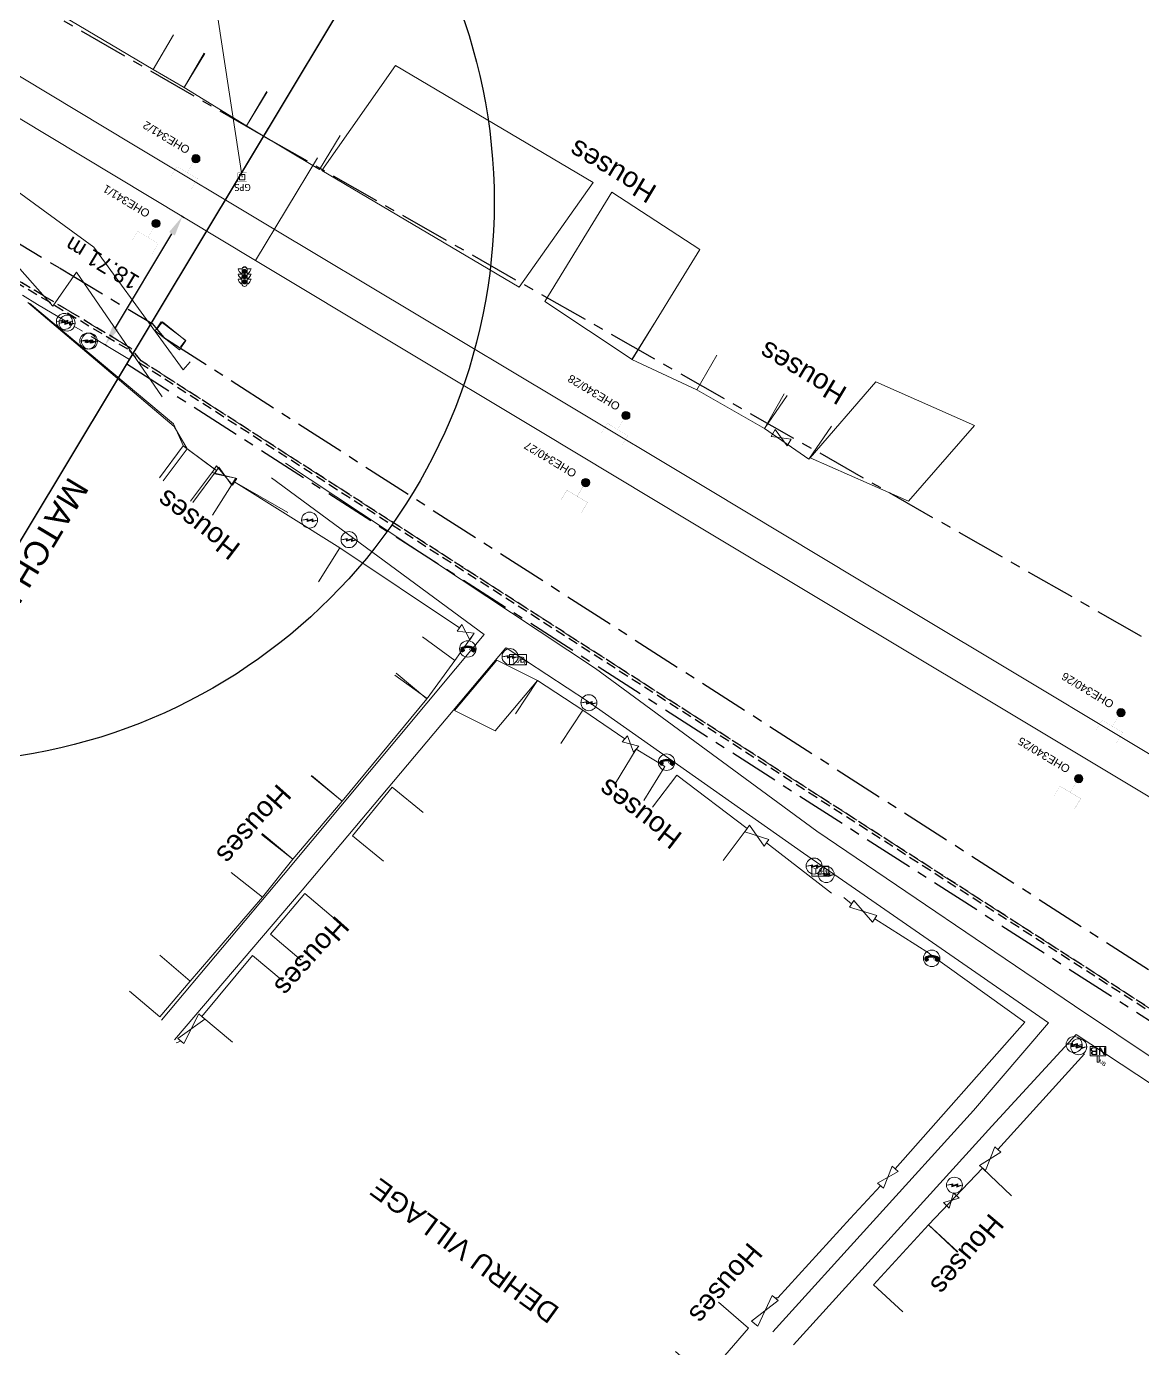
# Model space of a CAD drawing. Header units: metres. Extents: x 593168 to 611286, y 3401475 to 3412398.
# Drawn here: x 610382.6 to 610522.1, y 3401895.9 to 3402061.1 of the extents above; entities that cross this region are included whole.
import ezdxf
from ezdxf.enums import TextEntityAlignment as Align

# ---------------------------------------------------------------- set-up
doc = ezdxf.new("R2010")
doc.units = ezdxf.units.M
doc.header["$MEASUREMENT"] = 0
for name, pattern in [('CENTER', [2, 1.25, -0.25, 0.25, -0.25]), ('DASHED', [0.75, 0.5, -0.25]), ('DASHED2', [0.375, 0.25, -0.125]), ('PHANTOM2', [1.25, 0.625, -0.125, 0.125, -0.125, 0.125, -0.125])]:
    doc.linetypes.add(name, pattern=pattern)
doc.layers.get('Defpoints').update_dxf_attribs({"lineweight": 0})
for name, color, linetype, lineweight in [('Commercial Building Pucca', 251, 'Continuous', 0), ('Compound Wall', 251, 'Continuous', 0), ('DFCC BOUNDARY', 6, 'CENTER', 0), ('Electric Pole', 251, 'Continuous', 0), ('Existing IR Chainage', 7, 'Continuous', 0), ('Existing IR Track', 143, 'Continuous', 0), ('Gate', 251, 'Continuous', 0), ('GPS', 251, 'Continuous', 0), ('Name Board', 251, 'Continuous', 0), ('OHE MAST', 8, 'Continuous', 0), ('OHE MAST TEXT', 8, 'Continuous', 0), ('PROPOSED DFCC TRACK', 1, 'Continuous', 0), ('Residential Building Pucca', 251, 'Continuous', 0), ('Residential Building Semipucca', 251, 'Continuous', 0), ('Sign Board', 251, 'Continuous', 0), ('Subroad Edge', 34, 'Continuous', 0), ('Telephone Junction Box', 251, 'Continuous', 0), ('Telephone_Pole', 251, 'Continuous', 0), ('Text1', 251, 'Continuous', 0), ('TJB', 251, 'Continuous', 0), ('TOPOSTYLEREMARK', 251, 'Continuous', 0), ('Village Name', 7, 'Continuous', 0)]:
    doc.layers.add(name, color=color, linetype=linetype, lineweight=lineweight)
for name, color, linetype in [('Existing Railway Boundary', 7, 'CENTER'), ('MATCH LINE', 7, 'Continuous'), ('SIGNAL CABLE- SSI (UP) 3rd', 140, 'Continuous')]:
    doc.layers.add(name, color=color, linetype=linetype)
doc.styles.add('CUT-FILL', font='cut-fill.shx', dxfattribs={"height": 2})
doc.styles.add('NB', font='swissbo.ttf', dxfattribs={"height": 1.5})
doc.styles.get("Standard").update_dxf_attribs({"font": 'arial_0.ttf'})
doc.styles.add('street name', font='tahoma.ttf', dxfattribs={"height": 2})
doc.styles.add('Style-Arial', font='arial_0.ttf')
doc.styles.add('Vill txt', font='arial_0.ttf', dxfattribs={"height": 3})
doc.dimstyles.get("Standard").update_dxf_attribs({"dimtxt": 0.18, "dimasz": 0.18, "dimexe": 0.18, "dimexo": 0.0625, "dimgap": 0.09, "dimtad": 0, "dimtih": 1, "dimtoh": 1, "dimdec": 4, "dimzin": 0, "dimdsep": 46, "dimtxsty": 'Standard', "dimcen": 0.09, "dimadec": 0, "dimazin": 0, "dimtfac": 1, "dimtdec": 4, "dimtofl": 0, "dimtmove": 0, "dimatfit": 3, "dimfxl": 1, "dimtolj": 1, "dimtzin": 0, "dimarcsym": 0})

# ---------------------------------------------------------------- blocks, each defined once
blk = doc.blocks.new('GT')
at = {"layer": 'Gate'}
for p, q in [((-0.5, -0.5), (-0.5, 0.5)), ((-0.5, 0.5), (0.5, -0.5)), ((0.5, 0.5), (0.5, -0.5))]:
    blk.add_line(p, q, dxfattribs=at)
blk.add_lwpolyline([(0.5, 0.5), (-0.5, -0.5)], dxfattribs=at)
blk = doc.blocks.new('EP')
blk.add_hatch(color=8).paths.add_polyline_path([(-0.21, -0.05), (-0.21, 0.16), (-0.93, -0.01), (-0.31, 0.07), (-0.31, -0.19), (0.31, 0), (0.31, -0.24), (0.94, -0.01), (0.41, -0.1), (0.43, 0.15)])
at = {"color": 8}
for p, q in [((-0.93, -0.01), (-0.21, 0.16)), ((-0.31, 0.07), (-0.93, -0.01)), ((-0.31, -0.19), (-0.31, 0.07)), ((0.31, 0), (-0.31, -0.19)), ((-0.21, 0.16), (-0.21, -0.05)), ((-0.21, -0.05), (0.43, 0.15)), ((0.31, -0.24), (0.31, 0)), ((0.43, 0.15), (0.41, -0.1)), ((0.94, -0.01), (0.31, -0.24)), ((0.41, -0.1), (0.94, -0.01))]:
    blk.add_line(p, q, dxfattribs=at)
blk.add_circle((0, 0), 1, dxfattribs=at)
blk = doc.blocks.new('SIG')
for color, points in [(1, [(-0.22, 0.42, 0.180295), (-0.01, 0.33, -0.00255), (0.01, 0.33, -0.00255), (0.02, 0.33, 0.180295), (0.23, 0.42, -0.002654), (0.25, 0.44, 0.184495), (0.33, 0.65, 1.000001), (-0.32, 0.65, 0.184495), (-0.24, 0.44, -0.002654)]), (2, [(0.23, -0.23, -0.002654), (0.25, -0.21, 0.184495), (0.33, 0.01, 1.000001), (-0.32, 0.01, 0.184495), (-0.24, -0.21, -0.002654), (-0.22, -0.23, 0.180295), (-0.01, -0.32, -0.00255), (0.01, -0.32, -0.00255), (0.02, -0.32, 0.180295)]), (3, [(0.23, -0.88, -0.002654), (0.25, -0.86, 0.184495), (0.33, -0.64, 1.000001), (-0.32, -0.64, 0.184495), (-0.24, -0.86, -0.002654), (-0.22, -0.88, 0.395599)])]:
    blk.add_hatch(color=color).paths.add_polyline_path(points)
for p, q in [((-0.31, 0.98), (-0.32, -0.9)), ((0.33, -0.9), (0.32, 0.98))]:
    blk.add_line(p, q)
for points in [[(-0.31, 0.98), (-0.81, 0.98, 0.198758), (-0.42, 0.41, 0.003814), (-0.31, 0.39, 0.003814)], [(-0.31, 0.33), (-0.81, 0.33, 0.198758), (-0.42, -0.23, 0.003727), (-0.32, -0.26, 0.003727)], [(0.32, 0.98), (0.82, 0.98, -0.198758), (0.44, 0.41, -0.003814), (0.32, 0.39, -0.003814)], [(0.32, 0.33), (0.82, 0.33, -0.198758), (0.44, -0.23, -0.003727), (0.33, -0.26, -0.003727)], [(-0.32, -0.32), (-0.81, -0.32, 0.198758), (-0.42, -0.88, 0.003639), (-0.32, -0.9)], [(0.33, -0.32), (0.82, -0.32, -0.198758), (0.44, -0.88, -0.003639), (0.33, -0.9)]]:
    blk.add_lwpolyline(points, format="xyb")
for centre, radius, start, end in [((0.01, 0.91), 0.324, 12.4049, 167.5951), ((0.01, 0.81), 0.357, 27.7578, 152.2422), ((0.01, -0.9), 0.324, 181.4572, 358.5428)]:
    blk.add_arc(centre, radius, start, end)
blk = doc.blocks.new('GPS')
at = {"const_width": 0.0279}
blk.add_lwpolyline([(0.56, -0.56), (-0.56, -0.56), (-0.56, 0.56), (0.56, 0.56)], close=True, dxfattribs=at)
blk.add_lwpolyline([(0.33, -0.33), (-0.33, -0.33), (-0.33, 0.33), (0.33, 0.33)], close=True)
at = {"style": 'street name'}
blk.add_text('GPS', height=0.868, rotation=180, dxfattribs=at).set_placement((1.07, -0.84, -111.29))
blk = doc.blocks.new('NB')
for p, q in [((-0.98, 0.82), (-0.98, 1.98)), ((-0.98, 1.98), (0.98, 1.98)), ((0.98, 1.98), (0.98, 0.82)), ((-0.98, 0.82), (0.98, 0.82)), ((-0.13, 0.82), (-0.13, 0)), ((-0.13, 0), (0.13, 0)), ((0.13, 0.82), (0.13, 0))]:
    blk.add_line(p, q)
at = {"style": 'NB', "width": 1.025371}
blk.add_text('NB', height=0.988, rotation=180, dxfattribs=at).set_placement((0, 1.39), align=Align.MIDDLE)
blk = doc.blocks.new('TJB')
at = {"layer": 'TJB'}
for p, q in [((1.04, 0.63), (-1.09, 0.63)), ((-1.09, 0.63), (-1.09, -0.63)), ((1.04, -0.63), (1.04, 0.63)), ((-1.09, -0.63), (1.04, -0.63))]:
    blk.add_line(p, q, dxfattribs=at)
at = {"layer": 'TJB', "style": 'CUT-FILL'}
blk.add_text('TJB', height=0.739, dxfattribs=at).set_placement((-0.9, -0.38))
blk = doc.blocks.new('TP')
at = {"layer": 'Telephone_Pole'}
blk.add_hatch(color=8, dxfattribs=at).paths.add_polyline_path([(0.49, 0.08, -0.516403), (0.5, 0.04, 0.157799), (0.42, -0.19, 0.257253), (0.43, -0.21), (0.7, -0.4, 0.297943), (0.73, -0.4, 0.213635), (0.94, -0.09, 0.292624), (0.86, 0.1, 0.314672), (-0.86, 0.1, 0.297888), (-0.94, -0.1, 0.205841), (-0.73, -0.4, 0.297943), (-0.7, -0.4), (-0.43, -0.21, 0.257253), (-0.42, -0.19, 0.155164), (-0.5, 0.04, -0.510878), (-0.49, 0.08, -0.167449)])
at = {"layer": 'Telephone_Pole', "color": 8}
for p, q in [((-0.7, -0.4), (-0.43, -0.21)), ((-0.44, -0.22), (-0.44, -0.22)), ((0.7, -0.4), (0.43, -0.21)), ((0.44, -0.22), (0.44, -0.22))]:
    blk.add_line(p, q, dxfattribs=at)
blk.add_circle((0, 0), 1.03, dxfattribs=at)
for centre, radius, start, end in [((0.01, -1.13), 1.5, 55.3659, 125.2353), ((-0.48, 0.05), 0.0243, 109.2181, 217.464), ((-0.82, -0.21), 0.402, 2.1844, 37.464), ((0.01, -1.34), 1.5, 71.1943, 109.2181), ((0.82, -0.21), 0.402, 141.9464, 177.8156), ((0.48, 0.06), 0.0243, 321.9464, 71.1943), ((0.75, -0.06), 0.194, 350.1231, 55.3659), ((-0.44, -0.19), 0.0258, 304.4776, 2.1844), ((0.44, -0.19), 0.0258, 177.8156, 235.5224), ((0.72, -0.38), 0.0258, 235.5224, 301.8866), ((0.49, -0.01), 0.462, 301.8866, 350.1231)]:
    blk.add_arc(centre, radius, start, end, dxfattribs=at)
blk = doc.blocks.new('OHE MAST')
h = blk.add_hatch(color=256)
h.dxf.hatch_style = 1
edge = h.paths.add_edge_path()
edge.add_arc((0, 0), 0.514, 0, 360)
at = {"const_width": 0.01}
for points in [[(1.5, 3.5), (1.5, 2), (-1.5, 2), (-1.5, 3.5)], [(0, 2), (0, 0)]]:
    blk.add_lwpolyline(points, dxfattribs=at)
blk.add_circle((0, 0), 0.514)
blk = doc.blocks.new('*D44')
at = {"layer": 'Defpoints', "color": 0, "linetype": 'ByBlock', "ltscale": 5, "transparency": 16777216}
for p in [(610402.08, 3402037.35), (610402.44, 3402037.13), (610392.81, 3402021.09)]:
    blk.add_point(p, dxfattribs=at)
at = {"layer": 'DFCC BOUNDARY', "color": 0, "linetype": 'ByBlock', "lineweight": -2, "ltscale": 5, "transparency": 16777216}
for p, q in [((610402.33, 3402037.2), (610401.97, 3402037.41)), ((610393.73, 3402023.45), (610400.79, 3402035.21)), ((610392.7, 3402021.16), (610392.34, 3402021.37))]:
    blk.add_line(p, q, dxfattribs=at)
at = {"layer": 'DFCC BOUNDARY', "color": 0, "linetype": 'ByBlock', "ltscale": 5, "transparency": 16777216}
for points in [[(610400.43, 3402035.42), (610401.15, 3402034.99), (610402.08, 3402037.35)], [(610393.37, 3402023.67), (610394.09, 3402023.24), (610392.44, 3402021.31)]]:
    blk.add_solid(points, dxfattribs=at)
at = {"layer": 'DFCC BOUNDARY', "color": 0, "linetype": 'ByBlock', "ltscale": 5, "transparency": 16777216, "insert": (610392.06, 3402031.52), "char_height": 2, "attachment_point": 5, "rotation": 149, "style": 'Style-Arial'}
blk.add_mtext('\\A1;18.71 m', dxfattribs=at)
blk = doc.blocks.new('TerminatorOpen_0.5')
at = {"color": 0, "linetype": 'ByBlock', "lineweight": -2}
for q in [(-1, 0.25), (-1, 0), (-1, -0.25)]:
    blk.add_line((0, 0), q, dxfattribs=at)

msp = doc.modelspace()

# ---------------------------------------------------------------- linework, layer by layer
at = {"color": 3}
msp.add_circle((610371.0687, 3402039.16, 193.7632), 70, dxfattribs=at)
at = {"layer": 'Commercial Building Pucca'}
msp.add_polyline3d([(610398.6944, 3402023.0712, 263.7318), (610399.454, 3402024.2154, 263.4259), (610402.527, 3402021.8613, 263.4929), (610401.7487, 3402020.6891, 263.4929)], close=True, dxfattribs=at)
msp.add_polyline3d([(610469.1072, 3401901.7047, 261.1423), (610472.8759, 3401898.4211, 261.1423), (610467.483, 3401892.2314, 261.1353), (610463.7143, 3401895.515, 261.1353)], dxfattribs=at)
at = {"layer": 'Compound Wall'}
for points in [[(610382.7577, 3402026.6326, 262.6251), (610401.0727, 3402011.1034, 263.061), (610402.6715, 3402008.3239, 263.105)], [(610382.9951, 3402026.5302, 262.4179), (610400.9586, 3402011.4462, 262.035), (610402.1973, 3402008.7455, 262.026)], [(610408.6194, 3402004.2094, 262.8021), (610415.2667, 3402000.3581, 261.6724)], [(610421.769, 3401995.9571, 260.4425), (610436.7262, 3401985.9704, 261.4192)], [(610438.2886, 3401984.8772, 261.3872), (610436.1496, 3401981.8807, 261.2813)], [(610452.1405, 3401975.6854, 261.2463), (610457.4023, 3401972.0835, 261.1703)], [(610475.1017, 3401959.084, 261.0263), (610483.2326, 3401952.8139, 261.0233)], [(610412.1103, 3401952.2818, 261.8041), (610403.0826, 3401941.814, 261.8411)], [(610484.7872, 3401952.2561, 261.0613), (610485.7405, 3401951.4497, 261.1263)], [(610488.6484, 3401949.6044, 261.1353), (610495.4848, 3401945.239, 260.9144)], [(610495.4887, 3401945.234, 260.9134), (610507.4053, 3401936.6582, 261.0683), (610491.1817, 3401918.344, 261.1713)], [(610401.3082, 3401934.0761, 261.8551), (610401.8924, 3401934.3134, 261.9731)], [(610504.0283, 3401920.761, 261.1243), (610514.8428, 3401932.7245, 261.2313)], [(610489.3622, 3401916.2449, 261.1133), (610485.5601, 3401912.1304, 260.9054)], [(610485.5601, 3401912.1304, 260.9054), (610476.518, 3401902.2494, 260.8524), (610476.1714, 3401902.2164, 261.0713)]]:
    msp.add_polyline3d(points, dxfattribs=at)
at = {"layer": 'DFCC BOUNDARY', "ltscale": 5, "flags": 128}
msp.add_lwpolyline([(610395.1366, 3402018.936), (610395.4714, 3402019.4929), (610383.9995, 3402026.3821), (610367.8306, 3402036.092), (610348.8678, 3402047.4653), (610330.9581, 3402058.2071), (610313.9986, 3402068.4298), (610309.7315, 3402071.0019), (610308.7868, 3402069.4346), (610295.9057, 3402077.199), (610280.2879, 3402086.5177), (610264.7499, 3402095.7889), (610246.7028, 3402106.7045), (610228.9787, 3402117.425), (610223.1327, 3402120.9256), (610222.9581, 3402120.6339), (610211.7134, 3402127.3672), (610194.621, 3402137.6021), (610178.4659, 3402147.2865), (610162.4605, 3402156.8812), (610146.9174, 3402166.2001), (610137.1713, 3402172.0435), (610137.2793, 3402172.2236), (610131.7246, 3402175.5539), (610115.475, 3402185.2853), (610099.4919, 3402194.8571), (610081.8719, 3402205.4098), (610064.2658, 3402215.9543), (610051.4911, 3402223.6172), (610049.0631, 3402219.5696), (610046.3193, 3402221.2155), (610030.7604, 3402230.5486), (610012.6573, 3402241.4135), (609994.4373, 3402252.3485), (609978.2943, 3402262.0206), (609963.315, 3402270.9955), (609961.0844, 3402267.2726), (609959.6744, 3402268.1174), (609943.956, 3402277.505), (609928.2488, 3402286.886), (609909.8635, 3402297.8873), (609891.6606, 3402308.7796), (609875.2369, 3402318.6587), (609875.7575, 3402319.5242), (609874.6772, 3402320.174), (609857.1405, 3402330.7226), (609840.304, 3402340.8068), (609823.3416, 3402350.9665), (609805.7808, 3402361.4924), (609790.0345, 3402370.9309), (609790.4715, 3402371.6599), (609788.7153, 3402372.7126), (609770.554, 3402383.6432), (609752.5746, 3402394.4643), (609734.755, 3402405.1219), (609717.0227, 3402415.7273), (609704.7124, 3402423.1121), (609705.6743, 3402424.7157), (609699.7959, 3402428.242), (609681.6167, 3402439.1475), (609663.9904, 3402449.7469), (609646.4126, 3402460.3171), (609625.5826, 3402472.7789), (609619.951, 3402476.1481), (609621.0445, 3402477.976), (609605.9308, 3402487.018), (609589.866, 3402496.644), (609573.8768, 3402506.2248), (609560.4367, 3402514.3442), (609547.1155, 3402522.3919), (609535.3093, 3402529.4585), (609536.3056, 3402531.1231), (609532.2903, 3402533.5265), (609516.7351, 3402542.8371), (609495.5376, 3402555.4507), (609474.4469, 3402568.0009), (609457.2745, 3402578.2829), (609450.4359, 3402582.3775), (609450.8931, 3402583.1411), (609443.3535, 3402587.6554), (609423.7873, 3402599.4195), (609407.1641, 3402609.414), (609390.597, 3402619.3191), (609373.8611, 3402629.325), (609365.0928, 3402634.6036), (609364.9896, 3402634.4323), (609356.5628, 3402639.5054), (609339.1941, 3402649.9617), (609322.4375, 3402660.0316), (609305.5328, 3402670.1905), (609288.311, 3402680.5273), (609279.3041, 3402685.9333), (609279.3555, 3402686.019), (609271.0222, 3402691.0208), (609254.0152, 3402701.2004), (609236.9471, 3402711.4166), (609221.1321, 3402720.9262), (609205.3546, 3402730.4132), (609193.6215, 3402737.4313), (609193.3238, 3402736.9335), (609188.038, 3402740.0952), (609171.0157, 3402750.2769), (609155.5553, 3402759.5349), (609140.0581, 3402768.8148), (609123.6905, 3402778.6026), (609107.5133, 3402788.2766), (609107.8879, 3402788.9032), (609107.5056, 3402789.1318), (609091.818, 3402798.5795), (609076.1679, 3402808.0047), (609064.6661, 3402814.8739), (609053.372, 3402821.619), (609037.3145, 3402831.2785), (609022.1158, 3402840.4217), (609021.7652, 3402839.839), (609021.1776, 3402840.1925), (609005.7474, 3402849.4454), (608990.2786, 3402858.7213), (608974.1837, 3402868.3795), (608958.3154, 3402877.9017), (608941.307, 3402888.1102), (608936.0335, 3402891.2754), (608935.4057, 3402890.2293), (608923.7515, 3402897.2242), (608908.3302, 3402906.4666), (608892.8889, 3402915.7209), (608874.9213, 3402926.4457), (608857.2585, 3402936.9885), (608849.5921, 3402941.5956), (608849.4582, 3402941.3727), (608841.0459, 3402946.428), (608825.2072, 3402955.9461), (608809.2931, 3402965.4522), (608793.3578, 3402974.9708), (608777.0193, 3402984.7248), (608763.6999, 3402992.6764), (608763.4334, 3402992.2299), (608760.3462, 3402994.0729), (608743.8761, 3403003.9206), (608727.5995, 3403013.6524), (608712.2851, 3403022.7986), (608697.1409, 3403031.8434), (608683.3503, 3403040.1045), (608677.5748, 3403043.5638), (608677.6211, 3403043.641), (608651.9356, 3403059.0256), (608634.4223, 3403069.5143), (608621.7057, 3403077.1263), (608609.0205, 3403084.7194), (608594.3641, 3403093.4994), (608591.8271, 3403095.0192), (608591.7302, 3403094.8574)], dxfattribs=at)
at = {"layer": 'Existing IR Chainage', "color": 7, "linetype": 'Continuous', "lineweight": 13, "flags": 128}
for points in [[(610412.8334, 3402048.388), (610405.1109, 3402035.5286)], [(610418.9712, 3402044.702), (610411.2488, 3402031.8427)]]:
    msp.add_lwpolyline(points, dxfattribs=at)
at = {"layer": 'Existing IR Track', "flags": 128}
for points in [[(610538.152, 3401961.0733), (610521.8322, 3401970.8679), (610504.1811, 3401981.4476), (610486.5293, 3401992.0277), (610467.894, 3402003.235), (610449.2807, 3402014.4291), (610431.3262, 3402025.1681), (610413.3737, 3402035.9058), (610395.9724, 3402046.3358), (610378.424, 3402056.854), (610360.8226, 3402067.4081)], [(610535.7329, 3401957.1598), (610519.4689, 3401966.9081), (610501.7571, 3401977.5244), (610483.8913, 3401988.233), (610465.4658, 3401999.3065), (610446.8581, 3402010.4895), (610429.0533, 3402021.1662), (610411.2488, 3402031.8427), (610393.632, 3402042.4221), (610377.4631, 3402052.1319), (610358.4913, 3402063.5106)]]:
    msp.add_lwpolyline(points, dxfattribs=at)
at = {"layer": 'Existing Railway Boundary', "ltscale": 5}
for points in [[(610412.2426, 3402047.4072), (610348.1708, 3402084.3155), (610255.6699, 3402141.9633), (610098.8011, 3402235.9968), (610097.6409, 3402236.5907), (610096.8654, 3402237.0016), (610095.7382, 3402237.4658), (610093.9073, 3402238.4592), (608296.8511, 3403316.4743), (608263.9541, 3403378.7593), (608188.5487, 3403419.3953), (608142.2829, 3403445.4311)], [(610412.2426, 3402047.4072), (610824.2343, 3401812.7137), (610816.4467, 3401806.0872), (610961.1072, 3401721.668), (611001.8155, 3401693.5189), (611045.0981, 3401670.4754), (611172.8748, 3401594.2137), (611237.8075, 3401560.6603)], [(610395.1366, 3402018.936), (610670.0185, 3401842.4981), (610679.7056, 3401836.6947), (610993.3567, 3401648.9241), (611238.0931, 3401474.8868)]]:
    msp.add_lwpolyline(points, dxfattribs=at)
at = {"layer": 'Existing Railway Boundary', "color": 2, "ltscale": 5}
msp.add_lwpolyline([(610333.6891, 3402062.7493), (610351.5939, 3402052.0105), (610370.5592, 3402040.6357), (610386.7281, 3402030.9258), (610398.3, 3402023.9765), (610399.7896, 3402022.2473), (610672.8125, 3401847.0026)], dxfattribs=at)
at = {"layer": 'MATCH LINE', "linetype": 'PHANTOM2', "ltscale": 15, "const_width": 0.2}
msp.add_lwpolyline([(610438.213, 3402090.5998), (610368.1698, 3401974.0728)], dxfattribs=at)
at = {"layer": 'PROPOSED DFCC TRACK', "color": 10, "linetype": 'DASHED', "lineweight": 13, "ltscale": 5, "flags": 128}
msp.add_lwpolyline([(611238.8465, 3401475.9462), (610994.0684, 3401650.0132), (610680.3737, 3401837.8099), (610670.7038, 3401843.603), (610396.9484, 3402019.3178), (610395.647, 3402020.9039), (610384.6688, 3402027.4966), (610368.4999, 3402037.2065), (610349.5365, 3402048.5801), (610331.6279, 3402059.3212), (610314.6698, 3402069.5432), (610309.4851, 3402072.6684), (610305.4349, 3402072.973), (610296.5743, 3402078.3138), (610280.954, 3402087.6341), (610265.4194, 3402096.9032), (610247.3756, 3402107.8169), (610229.649, 3402118.5389), (610222.8903, 3402122.586), (610222.0284, 3402122.7058), (610212.3813, 3402128.4825), (610195.2889, 3402138.7174), (610179.1344, 3402148.4015), (610163.1289, 3402157.9962), (610147.5859, 3402167.3151), (610139.2363, 3402172.3211), (610138.8509, 3402172.797), (610132.3931, 3402176.6689), (610116.1429, 3402186.4006), (610100.1598, 3402195.9724), (610082.5398, 3402206.5251), (610064.9337, 3402217.0696), (610051.2136, 3402225.2996), (610043.6124, 3402224.3552), (610031.4292, 3402231.6634), (610013.3263, 3402242.5282), (609995.1063, 3402253.4632), (609978.9624, 3402263.1358), (609963.0245, 3402272.685), (609956.7629, 3402271.3705), (609944.6226, 3402278.6211), (609928.9153, 3402288.0021), (609910.5311, 3402299.0029), (609892.3294, 3402309.8944), (609877.3882, 3402318.8817), (609876.3838, 3402320.6645), (609875.3473, 3402321.288), (609857.8095, 3402331.8372), (609840.972, 3402341.9221), (609824.0096, 3402352.0817), (609806.4491, 3402362.6075), (609792.016, 3402371.2588), (609791.3584, 3402372.644), (609789.3846, 3402373.827), (609771.2243, 3402384.757), (609753.2434, 3402395.5791), (609735.4223, 3402406.2376), (609717.6907, 3402416.8425), (609707.0477, 3402423.2271), (609706.1353, 3402425.9551), (609700.4647, 3402429.3568), (609682.286, 3402440.2619), (609664.6603, 3402450.861), (609647.0813, 3402461.4319), (609626.25, 3402473.8945), (609622.8977, 3402475.9001), (609621.3176, 3402479.3275), (609606.5982, 3402488.1336), (609590.5342, 3402497.7592), (609574.547, 3402507.3387), (609561.1089, 3402515.4569), (609547.7854, 3402523.506), (609538.2484, 3402529.2144), (609536.4463, 3402532.554), (609532.958, 3402534.6419), (609517.4013, 3402543.9534), (609496.2024, 3402556.5679), (609475.1132, 3402569.1172), (609457.9423, 3402579.3983), (609452.6228, 3402582.5833), (609451.5503, 3402584.2628), (609444.0224, 3402588.7702), (609424.4572, 3402600.5336), (609407.8326, 3402610.529), (609391.2641, 3402620.4349), (609374.5299, 3402630.4398), (609364.6495, 3402636.3879), (609364.5464, 3402636.2165), (609357.2333, 3402640.6191), (609339.8646, 3402651.0755), (609323.1071, 3402661.1459), (609306.2024, 3402671.3048), (609288.98, 3402681.6419), (609281.0877, 3402686.3789), (609281.1392, 3402686.4647), (609271.6906, 3402692.1358), (609254.6829, 3402702.3158), (609237.6159, 3402712.5313), (609221.802, 3402722.0403), (609206.0233, 3402731.5281), (609194.5066, 3402738.4167), (609192.4576, 3402738.9665), (609188.7053, 3402741.2108), (609171.683, 3402751.3926), (609156.2231, 3402760.6502), (609140.7259, 3402769.9301), (609124.3577, 3402779.7183), (609109.5609, 3402788.5668), (609108.2196, 3402790.2195), (609108.1745, 3402790.2465), (609092.4887, 3402799.6932), (609076.8365, 3402809.1196), (609065.3327, 3402815.99), (609054.0403, 3402822.734), (609037.9846, 3402832.3924), (609022.8702, 3402841.4849), (609021.1485, 3402841.7258), (609006.4159, 3402850.5603), (608990.9472, 3402859.8362), (608974.8526, 3402869.4942), (608958.9844, 3402879.0164), (608941.976, 3402889.2248), (608937.085, 3402892.1605), (608934.2586, 3402892.434), (608924.4205, 3402898.3388), (608908.9984, 3402907.5816), (608893.5562, 3402916.8366), (608875.5876, 3402927.562), (608857.9265, 3402938.1038), (608850.2642, 3402942.7084), (608849.0118, 3402943.1577), (608841.7155, 3402947.5423), (608825.8754, 3402957.0613), (608809.9598, 3402966.5682), (608794.0245, 3402976.0869), (608777.6857, 3402985.841), (608764.3437, 3402993.8061), (608762.738, 3402994.1591), (608761.0126, 3402995.1892), (608744.5432, 3403005.0363), (608728.2666, 3403014.7682), (608712.9517, 3403023.9147), (608697.8082, 3403032.959), (608684.0183, 3403041.2197), (608679.3581, 3403044.011), (608679.4043, 3403044.0883), (608652.6036, 3403060.1409), (608635.0903, 3403070.6296), (608622.3734, 3403078.2417), (608609.6882, 3403085.8349), (608595.0321, 3403094.6146), (608592.811, 3403095.9452), (608590.9045, 3403096.8751), (608490.2131, 3403157.7124), (608406.2872, 3403206.2136), (608405.2754, 3403206.8373), (608382.0159, 3403220.0027), (608358.7605, 3403232.272), (608288.9097, 3403268.1429), (608239.5517, 3403293.49), (608221.5128, 3403303.3382), (608192.0141, 3403318.766), (608166.6785, 3403333.8777), (608110.0036, 3403367.6821), (608077.9788, 3403386.7837), (608054.5632, 3403400.9517), (608028.5705, 3403416.2516), (608003.3962, 3403431.5141), (607965.6904, 3403454.2415), (607922.6299, 3403478.2621), (607908.0744, 3403453.8534), (607757.9879, 3403544.14), (607767.2889, 3403559.9012), (607571.8017, 3403675.2621), (607552.2263, 3403662.0933), (607485.93, 3403701.2161), (607480.5459, 3403704.3937), (607475.155, 3403707.5777), (607469.7565, 3403710.7706), (607464.3325, 3403713.9855), (607458.9173, 3403717.2044), (607453.4977, 3403720.4373), (607448.0746, 3403723.6861), (607442.669, 3403726.9406, -0.00817084), (607372.4445, 3403770.9148), (607378.1261, 3403780.1036), (607361.1822, 3403789.3231), (607319.0137, 3403814.5508), (607318.1826, 3403816.2171), (607314.6907, 3403818.3125), (607297.2921, 3403828.7037), (607281.9101, 3403837.9315), (607266.4252, 3403847.221), (607248.7641, 3403857.783), (607230.87, 3403868.4844), (607213.2447, 3403879.0466), (607195.9026, 3403889.439), (607176.5214, 3403901.0706), (607157.9385, 3403912.2232), (607136.4618, 3403925.0875), (607115.0118, 3403937.9359), (607100.7743, 3403946.4904), (607086.3082, 3403955.1822), (607069.4076, 3403965.29), (607052.7167, 3403975.272), (607037.7459, 3403984.2285), (607023.1297, 3403992.9726), (607006.009, 3404002.9913), (606990.1699, 3404012.4704), (606974.35, 3404021.938), (606957.8831, 3404031.8026), (606941.4752, 3404041.622), (606923.9264, 3404052.1236), (606906.3802, 3404062.6235), (606889.5, 3404072.7097), (606872.5298, 3404082.8497), (606856.1308, 3404092.6667), (606839.793, 3404102.4471), (606823.1439, 3404112.4036), (606806.2139, 3404122.5281), (606788.8961, 3404132.8895), (606771.3465, 3404143.3895), (606755.1186, 3404152.9487), (606738.6954, 3404162.6228), (606721.488, 3404172.9106), (606704.4991, 3404183.0676), (606687.8739, 3404192.995), (606670.9972, 3404203.0725), (606654.0648, 3404213.2011), (606636.9892, 3404223.4153), (606619.8549, 3404233.6553), (606602.5613, 3404243.9899), (606585.2663, 3404254.329), (606567.9935, 3404264.6549), (606550.2187, 3404275.274), (606532.4832, 3404285.8696), (606515.4243, 3404296.0676), (606498.4582, 3404306.2101), (606480.9873, 3404316.6384), (606463.3087, 3404327.1907), (606446.1825, 3404337.4366), (606428.8285, 3404347.8187), (606411.0823, 3404358.4247), (606393.3372, 3404369.03), (606376.158, 3404379.303), (606358.896, 3404389.6256), (606340.9809, 3404400.3307), (606322.7983, 3404411.1956), (606305.1635, 3404421.7522), (606287.7723, 3404432.163), (606270.3867, 3404442.5709), (606253.3086, 3404452.7947), (606236.0414, 3404463.1294), (606218.8532, 3404473.4168), (606201.3491, 3404483.8917), (606183.8416, 3404494.3686), (606164.2205, 3404506.1089), (606145.0083, 3404517.6045), (606127.4303, 3404528.1166), (606109.9129, 3404538.5926), (606090.5604, 3404550.1654), (606080.4852, 3404556.1904), (606019.9235, 3404454.9171), (606015.9826, 3404457.2738), (605999.3763, 3404467.1944), (605985.5172, 3404475.4738), (605964.4182, 3404488.084), (605946.1837, 3404498.9825), (605926.8775, 3404510.5252), (605907.5763, 3404522.0648), (605887.8047, 3404533.8781), (605868.3122, 3404545.5246), (605828.708, 3404569.2096), (605810.2348, 3404580.2504), (605792.0163, 3404591.1388), (605773.0201, 3404602.4966), (605754.0096, 3404613.8771), (605746.5374, 3404618.3763), (605727.732, 3404629.6182), (605708.9349, 3404640.8551), (605690.4333, 3404651.9039), (605672.1242, 3404662.8377), (605652.889, 3404674.3258), (605633.7286, 3404685.7691), (605616.2166, 3404696.2047), (605598.4652, 3404706.7831), (605580.5441, 3404717.4905), (605562.5819, 3404728.2223), (605547.3316, 3404737.3318), (605527.9602, 3404748.9028), (605514.4173, 3404756.9712), (605496.8861, 3404767.4155), (605479.0204, 3404778.0701), (605460.257, 3404789.26), (605444.4817, 3404798.6726), (605423.5955, 3404811.1348), (605409.2798, 3404819.6746), (605390.9849, 3404830.588), (605372.5598, 3404841.5621), (605352.6215, 3404853.4381), (605331.1764, 3404866.2328), (605311.6963, 3404877.8502), (605292.6086, 3404889.2348), (605272.2755, 3404901.3748), (605251.7941, 3404913.6034), (605231.9236, 3404925.4798), (605211.6028, 3404937.6254), (605193.3895, 3404948.4895), (605174.8831, 3404959.5286), (605156.9722, 3404970.213), (605139.0963, 3404980.8766), (605120.3905, 3404992.0393), (605102.039, 3405002.9906), (605083.6663, 3405013.9503), (605065.5272, 3405024.7706), (605047.1434, 3405035.7327), (605028.5086, 3405046.8446), (605010.4649, 3405057.622), (604991.6213, 3405068.8772), (604973.654, 3405079.6916), (604956.2979, 3405090.2757), (604939.253, 3405100.452), (604921.2307, 3405111.2119), (604903.1686, 3405122.0303), (604885.571, 3405132.5704), (604870.1986, 3405141.752), (604848.2237, 3405154.8771), (604830.1372, 3405165.6808), (604805.2868, 3405180.525), (604783.8786, 3405193.3065), (604762.0585, 3405206.334), (604741.4453, 3405218.6619), (604720.5731, 3405231.1548), (604701.2763, 3405242.6833), (604682.1627, 3405254.1124), (604662.5258, 3405265.8491), (604643.1817, 3405277.4109), (604624.2628, 3405288.7353), (604605.3176, 3405300.0756), (604583.0886, 3405313.3756), (604560.4896, 3405326.9008), (604538.2945, 3405340.1683), (604515.4653, 3405353.815), (604496.4727, 3405365.2134), (604477.9657, 3405376.3204), (604464.9226, 3405384.0317), (604451.1488, 3405392.1751), (604429.0988, 3405405.3309), (604413.026, 3405414.9557), (604396.9535, 3405424.5804), (604378.362, 3405435.726), (604359.9628, 3405446.7561), (604345.2062, 3405455.5775), (604329.9858, 3405464.6761), (604312.9251, 3405474.9398), (604279.0897, 3405495.2025), (604261.5216, 3405505.7114), (604244.1077, 3405516.1487), (604226.8172, 3405526.512), (604208.8655, 3405537.2371), (604193.0867, 3405546.6641), (604173.1119, 3405558.619), (604155.8422, 3405568.96), (604139.417, 3405578.779), (604122.9319, 3405588.6366), (604105.8128, 3405598.8805), (604088.8837, 3405609.0107), (604072.8639, 3405618.5897), (604057.0784, 3405628.0286), (604038.5445, 3405639.1022), (604020.0206, 3405650.173), (604001.7367, 3405661.0944), (603986.513, 3405670.1907), (603968.1797, 3405681.1465), (603949.7501, 3405692.1598), (603934.8326, 3405701.1024), (603918.2294, 3405711.055), (603902.2597, 3405720.599), (603984.9617, 3405858.9819), (603978.4628, 3405862.8192), (603939.5067, 3405886.1079), (603881.131, 3405919.8847), (603752.9657, 3405990.9959), (603537.9835, 3406121.0287), (603415.5776, 3406195.496), (603251.6404, 3406294.115), (603176.0817, 3406338.4962), (603134.0357, 3406363.6397), (603134.1116, 3406363.7327), (603089.7059, 3406390.5632), (603052.7759, 3406412.0119), (602894.776, 3406507.7074), (602851.4865, 3406532.9799), (602816.7464, 3406553.4256), (602785.3001, 3406572.0035), (602746.0771, 3406596.2519), (602705.7184, 3406620.1881), (602662.0692, 3406646.6614), (602627.4051, 3406666.9127), (602579.9129, 3406694.6584), (602562.2672, 3406704.9673), (602518.1683, 3406725.7663), (602519.0941, 3406731.2853), (602471.6697, 3406753.3759), (602429.1958, 3406778.917), (602424.9275, 3406788.2516), (602386.4013, 3406804.049), (602384.2823, 3406813.2491), (602342.7825, 3406830.1285), (602303.1116, 3406854.4858), (602260.2631, 3406880.8492), (602217.2824, 3406906.9496), (602179.1077, 3406935.7234), (602171.0493, 3406935.0978), (602141.3777, 3406949.0328), (602143.3651, 3406951.8617), (602095.187, 3406978.1497), (602059.6338, 3407002.0561), (602058.8949, 3407006.9797), (602048.3831, 3407013.2696), (602035.6889, 3407020.8695), (602017.1559, 3407029.0504), (602014.5769, 3407033.5093), (602002.782, 3407040.5717), (601986.7885, 3407050.1481), (601974.3452, 3407057.606), (601961.5758, 3407065.2593), (601944.8393, 3407075.2449), (601928.041, 3407085.2672), (601907.515, 3407097.5569), (601887.1314, 3407109.7614), (601862.3175, 3407124.575), (601846.9171, 3407133.8168), (601831.7815, 3407142.8996), (601814.355, 3407153.2918), (601797.4864, 3407163.3513), (601780.0173, 3407173.8392), (601763.0197, 3407184.0439), (601758.9584, 3407186.4648), (601757.8424, 3407184.5934), (601746.4941, 3407191.358), (601731.1949, 3407200.4777), (601716.4298, 3407209.307), (601701.7646, 3407218.0766), (601685.2039, 3407228.0182), (601668.6497, 3407237.956), (601651.7412, 3407248.0711), (601634.9944, 3407258.0894), (601617.4685, 3407268.55), (601600.343, 3407278.7717), (601584.851, 3407287.9797), (601569.7925, 3407296.9302), (601552.7014, 3407307.1961), (601535.9098, 3407317.2821), (601518.8507, 3407327.5321), (601501.9539, 3407337.6845), (601485.1542, 3407347.6742), (601468.6175, 3407357.5076), (601452.6693, 3407367.0299), (601422.1177, 3407385.2716), (601421.6189, 3407385.5722), (601406.7207, 3407394.549), (601390.2159, 3407404.4168), (601382.1885, 3407409.2162), (601359.4003, 3407422.8976), (601345.2007, 3407431.4282), (601328.8935, 3407441.3094), (601317.3277, 3407448.3175), (601319.02, 3407451.148), (601225.5625, 3407508.2088), (601104.4918, 3407578.0262), (601076.9643, 3407594.3121), (601027.708, 3407623.2458), (600801.5656, 3407758.8725), (600730.1947, 3407801.3388), (600591.4585, 3407883.8459), (600531.7432, 3407920.0017), (600526.862, 3407922.7316), (600503.0285, 3407936.5994), (600422.9297, 3407984.218), (600377.5125, 3408012.3368), (600346.1372, 3408029.8875), (600316.3933, 3408047.775), (600130.511, 3408160.4939), (599996.254, 3408209.7911), (599953.9443, 3408227.2953), (599944.3313, 3408215.6299), (599935.2576, 3408205.5869), (599918.5929, 3408187.1421), (599772.9655, 3408274.5172), (599786.7094, 3408303.1053), (599709.2516, 3408349.3782), (599595.5497, 3408417.3032), (599616.8494, 3408452.361), (599555.4019, 3408489.158), (599483.5526, 3408532.184), (599454.3358, 3408549.6802), (599424.2592, 3408567.6911), (599414.6274, 3408549.6881), (599115.8314, 3408728.4627), (599093.4205, 3408740.4162), (599046.0781, 3408768.3918), (598996.415, 3408800.5543), (598957.9053, 3408826.9824), (598904.3617, 3408854.8801), (598861.6189, 3408883.4539), (598826.5557, 3408906.1097), (598821.342, 3408909.2232), (598804.0117, 3408919.5724), (598786.4734, 3408930.0513), (598767.9885, 3408941.0956), (598751.8281, 3408950.7585), (598735.7237, 3408960.3878), (598724.8857, 3408966.8767), (598710.0452, 3408974.9261), (598670.424, 3408998.7716), (598669.9201, 3408999.7434), (598669.272, 3409000.1306), (598651.5396, 3409010.6707), (598627.2828, 3409025.1582), (598626.6901, 3409025.019), (598622.0628, 3409028.2759), (598601.9514, 3409040.2876), (598587.9068, 3409048.6995), (598573.8763, 3409057.103), (598555.3463, 3409068.1631), (598537.7966, 3409078.638), (598522.5501, 3409087.7528), (598507.1859, 3409096.9382), (598473.4655, 3409117.2155), (598439.2464, 3409137.7928), (598421.3344, 3409148.5339), (598410.3677, 3409155.11), (598384.0992, 3409170.886), (598364.7125, 3409182.528), (598349.9747, 3409191.3525), (598335.507, 3409200.0152), (598318.8906, 3409209.9668), (598302.3331, 3409219.8715), (598285.3377, 3409230.0744), (598268.3882, 3409240.2499), (598252.864, 3409249.5519), (598237.7617, 3409258.5813), (598221.7081, 3409268.1908), (598206.2847, 3409277.4235), (598201.037, 3409280.6309), (598217.5452, 3409308.1291), (598210.0497, 3409313.0273), (598174.4567, 3409336.4402), (598136.8095, 3409357.9281), (598091.8427, 3409383.8229), (598049.1826, 3409409.0605), (598006.1396, 3409435.2251), (597963.485, 3409460.6596), (597919.6068, 3409485.9657), (597790.814, 3409562.9444), (597748.3329, 3409590.9557), (597708.0992, 3409614.8259), (597686.8347, 3409625.789), (597657.5867, 3409642.8518), (597614.5842, 3409670.5452), (597570.4672, 3409696.4729), (597479.9718, 3409747.1992), (597393.2197, 3409798.8303), (597352.7624, 3409822.8294), (597309.5684, 3409848.7598), (597264.9026, 3409875.5789), (597223.6459, 3409900.2196), (597137.2651, 3409951.8768), (597093.3333, 3409978.1627), (597051.511, 3410003.1581), (596984.6534, 3410041.8589), (596881.8316, 3410104.2558), (596750.6371, 3410181.7238), (596709.8356, 3410205.8859), (596667.9005, 3410231.4216), (596553.243, 3410301.941), (596353.9532, 3410419.8185), (596320.4988, 3410441.6069), (596279.1745, 3410467.196), (596235.4277, 3410492.5586), (596198.5052, 3410511.2068), (596147.8352, 3410542.0108), (596062.5205, 3410592.8205), (596020.1261, 3410618.1585), (595935.8113, 3410670.2551), (595883.0211, 3410702.0055), (595848.555, 3410723.2517), (595813.3103, 3410742.9455), (595785.5325, 3410758.9735), (595757.5519, 3410776.0622), (595710.3017, 3410804.0187), (595670.5041, 3410828.093), (595400.5901, 3410990.5997), (595292.2264, 3411054.8281), (595289.4279, 3411056.1843), (595116.6616, 3411161.0591), (595049.7401, 3411201.6061), (595007.4996, 3411224.9002), (594961.9507, 3411251.9649), (594295.7036, 3411651.5764), (594144.1447, 3411742.4806)], format="xyb", dxfattribs=at)
at = {"layer": 'Residential Building Pucca'}
for points in [[(610400.984, 3402060.0486, 262.0903), (610398.4428, 3402055.7443, 262.0903), (610383.9529, 3402064.2991, 261.9773), (610386.4941, 3402068.6034, 261.9773)], [(610404.8291, 3402057.7892, 262.985), (610402.2968, 3402053.4796, 262.985), (610398.4428, 3402055.7443, 262.0903), (610400.9752, 3402060.0539, 262.0903)], [(610412.7083, 3402052.9526, 263.018), (610410.0929, 3402048.6929, 263.018), (610402.2968, 3402053.4796, 262.985), (610404.9122, 3402057.7393, 262.985)], [(610421.7978, 3402047.5022, 262.7801), (610419.2271, 3402043.2154, 262.7801), (610410.0929, 3402048.6929, 263.018), (610412.6636, 3402052.9798, 263.018)], [(610398.8865, 3402023.2836, 262.8928), (610399.5838, 3402024.2169, 262.8928), (610402.4972, 3402021.8545, 262.7148), (610401.8481, 3402021.0894, 262.7148)], [(610477.3288, 3402015.2172, 261.7351), (610474.8453, 3402010.8793, 261.7351), (610466.4175, 3402015.7043, 259.7047), (610468.901, 3402020.0422, 259.7047)], [(610483.2337, 3402011.1522, 262.301), (610480.3889, 3402007.0422, 262.301), (610474.8453, 3402010.8793, 261.7351), (610477.6901, 3402014.9893, 261.7351)], [(610399.2322, 3402004.6845, 262.027), (610402.2025, 3402008.7047, 262.027), (610406.3657, 3402005.6287, 261.8591), (610403.3954, 3402001.6085, 261.8591)], [(610399.6881, 3402004.3133, 263.105), (610402.6715, 3402008.3239, 263.105), (610406.0883, 3402005.7822, 262.9371), (610403.1049, 3402001.7716, 262.9371)], [(610405.8576, 3402000.0184, 261.8891), (610408.5093, 3402004.2555, 261.8891), (610421.769, 3401995.9571, 260.4425), (610419.1173, 3401991.7199, 260.4425)], [(610432.1078, 3401984.8216, 261.2813), (610436.1496, 3401981.8807, 261.2813), (610432.6818, 3401977.1148, 261.3812), (610428.64, 3401980.0557, 261.3812)], [(610428.8145, 3401980.2837, 261.3802), (610432.6635, 3401977.0946, 261.3802), (610422.0428, 3401964.2766, 261.6192), (610418.1938, 3401967.4658, 261.6192)], [(610443.7334, 3401975.2128, 261.2223), (610446.4702, 3401979.3956, 261.2223), (610452.1405, 3401975.6854, 261.2463), (610449.4037, 3401971.5027, 261.2463)], [(610456.2095, 3401966.5557, 261.1523), (610458.8285, 3401970.8133, 261.1523), (610462.392, 3401968.6213, 261.0733), (610459.7731, 3401964.3637, 261.0733)], [(610418.2355, 3401967.5155, 261.6192), (610422.0428, 3401964.2766, 261.6192), (610415.8761, 3401957.0277, 261.5342), (610412.0689, 3401960.2665, 261.5342)], [(610460.863, 3401963.5634, 261.0673), (610463.8771, 3401967.5509, 261.0673), (610472.6965, 3401960.8845, 260.9953), (610469.6824, 3401956.8969, 260.9953)], [(610427.2106, 3401956.7957, 261.4672), (610423.3442, 3401959.9638, 261.4672), (610428.3125, 3401966.0272, 261.4112), (610432.1789, 3401962.8592, 261.4112)], [(610411.9605, 3401960.1347, 261.5342), (610415.8761, 3401957.0277, 261.5342), (610412.1103, 3401952.2818, 261.8041), (610408.1947, 3401955.3888, 261.8041)], [(610416.932, 3401944.4348, 261.6641), (610413.1169, 3401947.6645, 261.6641), (610417.4168, 3401952.7437, 261.5612), (610421.2319, 3401949.514, 261.5612)], [(610399.2638, 3401945.0393, 261.8411), (610403.0826, 3401941.814, 261.8411), (610399.291, 3401937.3246, 261.9531), (610395.4722, 3401940.5499, 261.9531)], [(610408.351, 3401934.189, 261.9201), (610404.5051, 3401937.3819, 261.9201), (610410.8407, 3401945.0133, 261.6811), (610414.6866, 3401941.8204, 261.6811)], [(610498.9748, 3401907.9186, 260.5785), (610495.3558, 3401911.3665, 260.5785), (610502.0963, 3401918.4413, 261.0253), (610505.7152, 3401914.9934, 261.0253)], [(610492.1495, 3401900.4868, 260.7794), (610488.4682, 3401903.8682, 260.7794), (610495.3558, 3401911.3665, 260.5785), (610499.037, 3401907.9851, 260.5785)]]:
    msp.add_polyline3d(points, dxfattribs=at)
for points in [[(610419.5037, 3402043.1203, 262.8828), (610444.2078, 3402028.5285, 261.9201), (610453.4571, 3402041.6279, 264.4493), (610428.7391, 3402056.2279, 264.4493)], [(610455.7817, 3402040.3815, 264.5513), (610447.3811, 3402026.7259, 262.8698), (610458.3047, 3402019.4965, 260.0096), (610466.7514, 3402033.2269, 260.0096)], [(610480.5468, 3402007.2192, 262.325), (610492.8472, 3402001.7895, 262.259), (610501.0898, 3402011.2549, 261.5152), (610488.7892, 3402016.6846, 261.5152)], [(610436.1138, 3401975.6166, 261.3632), (610441.4078, 3401981.9229, 261.3172), (610446.4702, 3401979.3956, 261.2223), (610441.1761, 3401973.0892, 261.2223)]]:
    msp.add_polyline3d(points, close=True, dxfattribs=at)
at = {"layer": 'Residential Building Semipucca'}
msp.add_polyline3d([(610468.901, 3402020.0422, 259.7047), (610466.4161, 3402015.704, 259.7027), (610458.2773, 3402019.4932, 260.0096), (610461.0177, 3402023.9065, 260.0096)], dxfattribs=at)
at = {"layer": 'SIGNAL CABLE- SSI (UP) 3rd', "linetype": 'DASHED2', "ltscale": 5}
for points in [[(610314.5149, 3402069.2863), (610331.4734, 3402059.0641), (610349.3822, 3402048.3229), (610368.3455, 3402036.9493), (610384.5143, 3402027.2394), (610395.448, 3402020.6734), (610396.7465, 3402019.0909), (610670.5457, 3401843.348)], [(610670.7038, 3401843.603), (610396.9484, 3402019.3178), (610395.647, 3402020.9039), (610384.6688, 3402027.4966), (610368.4999, 3402037.2065), (610349.5365, 3402048.5801), (610331.6279, 3402059.3212), (610314.6698, 3402069.5432)]]:
    msp.add_lwpolyline(points, dxfattribs=at)
at = {"layer": 'Subroad Edge'}
for points in [[(610278.9776, 3402147.526, 263.9548), (610261.1083, 3402155.6475, 263.6818), (610251.8092, 3402158.7395, 263.5269), (610251.0639, 3402158.6031, 263.5059), (610247.9192, 3402158.0653, 263.4409), (610237.777, 3402161.2677, 263.173), (610225.748, 3402165.691, 263.5169), (610222.5659, 3402158.9693, 263.8908), (610214.5792, 3402146.5332, 264.1197), (610213.739, 3402144.2668, 264.1937), (610213.7632, 3402143.1821, 264.2497), (610214.1346, 3402142.9712, 264.2397), (610234.4952, 3402131.5426, 265.3723), (610259.6666, 3402117.4041, 265.6113), (610287.6519, 3402101.7952, 265.8602), (610312.6271, 3402086.6718, 265.1334), (610334.3025, 3402073.0835, 264.4486), (610357.7085, 3402057.7395, 263.5139), (610372.4286, 3402047.0768, 263.042), (610391.0363, 3402033.5422, 262.4102), (610402.1833, 3402018.1969, 261.7834), (610403.045, 3402019.1904, 261.7864)], [(610399.5559, 3402014.837, 261.7834), (610388.853, 3402030.4029, 262.3612), (610385.8796, 3402026.1639, 262.2153), (610380.8146, 3402031.9108, 262.3842), (610377.3832, 3402026.0245, 262.4742), (610375.0204, 3402017.4877, 262.5732), (610370.7519, 3402005.2179, 262.6351), (610363.0663, 3401986.8428, 262.6891), (610360.6053, 3401981.5393, 262.9251), (610353.6814, 3401974.7865, 263.018), (610340.0377, 3401964.0864, 263.131), (610322.8158, 3401951.7163, 262.9431), (610310.904, 3401944.5965, 262.7911), (610300.6067, 3401939.932, 262.6501), (610295.8625, 3401936.7486, 262.5592), (610296.1185, 3401935.3871, 262.5712), (610282.2952, 3401932.0409, 262.0823), (610276.9611, 3401930.8609, 261.9743), (610272.0347, 3401928.1574, 261.8694), (610268.2068, 3401924.5012, 261.7784), (610265.1079, 3401921.4466, 261.7304), (610265.0744, 3401921.0515, 261.7494), (610268.1772, 3401911.648, 261.6014)], [(610414.9681, 3402006.5519, 261.5272), (610443.2486, 3401987.8455, 261.1973), (610453.7131, 3401980.8771, 261.1543), (610481.3989, 3401960.5445, 260.9194), (610513.5974, 3401938.7336, 260.9064)], [(610413.2186, 3402004.6873, 261.5642), (610439.8144, 3401985.1203, 261.2793)], [(610399.4971, 3401936.908, 261.8871), (610414.7413, 3401955.0735, 261.6102), (610439.8144, 3401985.1203, 261.2793)], [(610401.0976, 3401934.4645, 261.8741), (610417.0582, 3401953.1625, 261.5642), (610442.5336, 3401983.4731, 261.2113)], [(610442.545, 3401983.4667, 261.2113), (610452.7211, 3401976.8028, 261.1903), (610479.7417, 3401957.7779, 260.9584), (610510.3466, 3401936.6157, 260.7944)], [(610513.5974, 3401938.7336, 260.9064), (610545.6175, 3401917.3088, 260.7154), (610569.4278, 3401901.3556, 260.6314), (610618.8749, 3401870.7274, 260.3835), (610674.7263, 3401837.5073, 260.3375), (610693.8093, 3401826.4834, 260.2416), (610709.9547, 3401816.6719, 260.3065)], [(610475.8905, 3401897.9917, 260.8674), (610500.9812, 3401925.6353, 260.7944), (610510.3466, 3401936.6157, 260.7944)], [(610478.4678, 3401896.3408, 260.8354), (610503.2568, 3401923.6678, 260.8014), (610513.8004, 3401935.1233, 260.8854)], [(610513.8004, 3401935.1233, 260.8854), (610544.0417, 3401915.2308, 260.7094), (610574.2441, 3401895.3341, 260.6055), (610617.7102, 3401868.5467, 260.4145), (610673.2405, 3401835.5568, 260.3215), (610708.6736, 3401814.2792, 260.4035)]]:
    msp.add_polyline3d(points, dxfattribs=at)
at = {"layer": 'TOPOSTYLEREMARK'}
msp.add_line((610409.568, 3402042.262, -0.105), (610405.6501, 3402067.9062), dxfattribs=at)

# ---------------------------------------------------------------- block references
at = {"layer": 'Electric Pole'}
for p, xscale, yscale, zscale in [((610387.336, 3402024.2418, 262.6901), 0.9997078269177826, 0.9997078269177826, 0.9997078269177826), ((610387.6857, 3402024.0384, 262.246), 0.9997078270183116, 0.9997078270183116, 0.9997078270183116), ((610390.262, 3402021.7908, 262.4242), 0.9997078269177826, 0.9997078269177826, 0.9997078269177826), ((610390.467, 3402021.7823, 262.185), 0.9997078270183116, 0.9997078270183116, 0.9997078270183116), ((610417.985, 3401999.4242, 261.6731), 0.9997078270183116, 0.9997078270183116, 0.9997078270183116), ((610422.9182, 3401996.9772, 261.4452), 0.9997078270183116, 0.9997078270183116, 0.9997078270183116), ((610443.0433, 3401982.3571, 261.2903), 0.9997078270183116, 0.9997078270183116, 0.9997078270183116), ((610452.8987, 3401976.6024, 261.2203), 0.9997078270183116, 0.9997078270183116, 0.9997078270183116), ((610481.0602, 3401956.1901, 261.0023), 0.9997078270183116, 0.9997078270183116, 0.9997078270183116), ((610482.5791, 3401955.1308, 260.9704), 0.9997078270183116, 0.9997078270183116, 0.9997078270183116), ((610513.5535, 3401933.8828, 261.0843), 0.9997078270183116, 0.9997078270183116, 0.9997078270183116), ((610514.1397, 3401933.603, 260.9903), 0.9997078270183116, 0.9997078270183116, 0.9997078270183116), ((610498.59, 3401916.3065, 260.8534), 0.9997078270183116, 0.9997078270183116, 0.9997078270183116)]:
    msp.add_blockref('EP', p, dxfattribs=dict(at, xscale=xscale, yscale=yscale, zscale=zscale))
at = {"layer": 'Gate'}
for p, xscale, yscale, zscale, rotation in [((610476.9351, 3402009.7152, 0.0756), 2.323648753879867, 0.9997078268568408, 2.323648753879867, 149.2534410955112), ((610407.3538, 3402004.9958, 156.3202), 2.979989519435964, 0.9997078268772032, 2.979989519435964, 328.3458718799187), ((610407.4375, 3402004.9421, 0.0756), 2.545727470093825, 0.9997078268568408, 2.545727470093825, 327.2534410967777), ((610437.5074, 3401985.4238, 0.0756), 1.90688339108501, 0.9997078268568408, 1.90688339108501, 325.2534411012881), ((610458.1154, 3401971.4484, 0.0756), 1.909771667661374, 0.9997078268568408, 1.909771667661374, 318.2534410967547), ((610473.8991, 3401959.9842, 0.0756), 3.004437552069363, 0.9997078268568408, 3.004437552069363, 323.2534411002846), ((610487.1944, 3401950.5271, 0.0756), 3.443945872415778, 0.9997078268568408, 3.443945872415778, 327.2534411019565), ((610403.1987, 3401935.8476, 0.0756), 4.030080043585218, 0.9997078268568408, 4.030080043585218, 49.25344110062005), ((610503.0623, 3401919.6012, 0.0756), 3.018907923071293, 0.9997078268568408, 3.018907923071293, 50.25344110197374), ((610490.2719, 3401917.2944, 0.0756), 2.777939282233946, 0.9997078268568408, 2.777939282233946, 49.25344109900918), ((610498.2126, 3401914.4017, 0.0756), 1.736173618567075, 0.9997078268568408, 1.736173618567075, 45.25344110055652), ((610474.9046, 3401900.6101, 0.0756), 4.091490875739965, 0.9997078268568408, 4.091490875739965, 51.25344110182049)]:
    msp.add_blockref('GT', p, dxfattribs=dict(at, xscale=xscale, yscale=yscale, zscale=zscale, rotation=rotation))
at = {"layer": 'GPS'}
msp.add_blockref('GPS', (610409.568, 3402042.262, 263.823), dxfattribs=at)
msp.add_blockref('GPS', (610409.568, 3402042.262, 263.823), dxfattribs=at)
msp.add_blockref('GPS', (610409.568, 3402042.262, 263.823), dxfattribs=at)
at = {"layer": 'Name Board', "xscale": 0.9997078270183116, "yscale": 0.9997078270183116, "zscale": 0.9997078270183116}
msp.add_blockref('NB', (610516.5525, 3401931.6628, 261.1343), dxfattribs=at)
at = {"layer": 'OHE MAST', "rotation": 149.0208306544456}
for p in [(610403.7771, 3402044.5787), (610398.786, 3402036.4832), (610457.5287, 3402012.4898), (610452.4969, 3402004.1123), (610519.4074, 3401975.3523), (610514.1367, 3401967.114)]:
    msp.add_blockref('OHE MAST', p, dxfattribs=at)
at = {"layer": 'Sign Board', "xscale": 0.9997078269177826, "yscale": 0.9997078269177826, "zscale": 0.9997078269177826}
msp.add_blockref('SIG', (610409.8552, 3402029.8447, 263.8838), dxfattribs=at)
at = {"layer": 'Telephone Junction Box', "xscale": 0.9997078270183116, "yscale": 0.9997078270183116, "zscale": 0.9997078270183116}
for p in [(610444.0724, 3401981.981, 261.2333), (610481.8708, 3401955.5607, 260.9684)]:
    msp.add_blockref('TJB', p, dxfattribs=at)
at = {"layer": 'Telephone_Pole', "xscale": 0.9997078270183116, "yscale": 0.9997078270183116, "zscale": 0.9997078270183116}
for p in [(610437.765, 3401983.3214, 261.2583), (610462.6152, 3401969.1623, 261.0733), (610495.7593, 3401944.6528, 260.8914)]:
    msp.add_blockref('TP', p, dxfattribs=at)

# ---------------------------------------------------------------- texts
at = {"layer": 'MATCH LINE', "linetype": 'Continuous'}
msp.add_text('MATCH LINE - 307', height=3, rotation=239.034667, dxfattribs=at).set_placement((610387.9388, 3402004.9827))
at = {"layer": 'Name Board'}
msp.add_text('NB', height=0.49985, rotation=326.253441, dxfattribs=at).set_placement((610516.5525, 3401931.6628, 261.1343))
at = {"layer": 'OHE MAST TEXT'}
for s, p in [('OHE341/2', (610403.1406, 3402045.9824, 263.748)), ('OHE341/1', (610398.1412, 3402038.0248, 263.565)), ('OHE340/28', (610456.9165, 3402013.9086, 265.639)), ('OHE340/27', (610451.4677, 3402005.5413, 263.5936)), ('OHE340/26', (610518.6385, 3401976.7061, 263.5626)), ('OHE340/25', (610513.1732, 3401968.6084, 263.3856))]:
    msp.add_text(s, height=1, rotation=149, dxfattribs=at).set_placement(p)
at = {"layer": 'Telephone Junction Box'}
for p in [(610444.0724, 3401981.981, 261.2333), (610481.8708, 3401955.5607, 260.9684)]:
    msp.add_text('TJB', height=0.49985, rotation=326.253441, dxfattribs=at).set_placement(p)
at = {"layer": 'Telephone_Pole'}
for p in [(610437.765, 3401983.3214, 261.2583), (610462.6152, 3401969.1623, 261.0733), (610495.7593, 3401944.6528, 260.8914)]:
    msp.add_text('TP', height=0.49985, rotation=326.253441, dxfattribs=at).set_placement(p)
at = {"layer": 'Text1'}
for rotation, p in [(149.050079, (610461.5739, 3402041.0403, 418.3671)), (149.050079, (610485.3589, 3402015.8451, 418.3671)), (142.656608, (610409.5396, 3401996.2511, 156.3202)), (142.656608, (610464.7465, 3401960.118, 156.3202)), (228.254984, (610414.0296, 3401966.6167, 156.3202)), (228.254984, (610421.2809, 3401950.1227, 156.3202)), (229.718955, (610503.0516, 3401912.9441, 156.3202)), (229.718955, (610472.8905, 3401909.3161, 156.3202))]:
    msp.add_text('Houses', height=2.5, rotation=rotation, dxfattribs=at).set_placement(p)
at = {"layer": 'Village Name', "style": 'Vill txt'}
msp.add_text('DEHRU VILLAGE', height=2.5, rotation=144, dxfattribs=at).set_placement((610449.3822, 3401900.8946))

# ---------------------------------------------------------------- dimensions: what is measured, and where the dimension line sits
at = {"layer": 'DFCC BOUNDARY', "linetype": 'ByBlock', "ltscale": 5}
dim = msp.add_linear_dim(base=(610402.0771, 3402037.3505), p1=(610392.8079, 3402021.0924), p2=(610402.4404, 3402037.1324), angle=59.013949, dimstyle='Standard', override={"dimtxt": 2, "dimasz": 2.5, "dimexe": 0.125, "dimexo": 0.125, "dimgap": 0.125, "dimtad": 1, "dimtih": 0, "dimtoh": 0, "dimdec": 3, "dimzin": 11, "dimpost": ' m', "dimtxsty": 'Style-Arial', "dimsah": 1, "dimadec": 4, "dimazin": 3, "dimtmove": 2, "dimatfit": 1, "dimldrblk": 'TerminatorOpen_0.5', "dimfrac": 2, "dimtzin": 11}, dxfattribs=at)
dim.commit()
dim.dimension.update_dxf_attribs({"geometry": '*D44', "text_midpoint": (610392.0621, 3402031.5249), "dimtype": 161, "text_rotation": 149})

doc.saveas('drawing.dxf')
